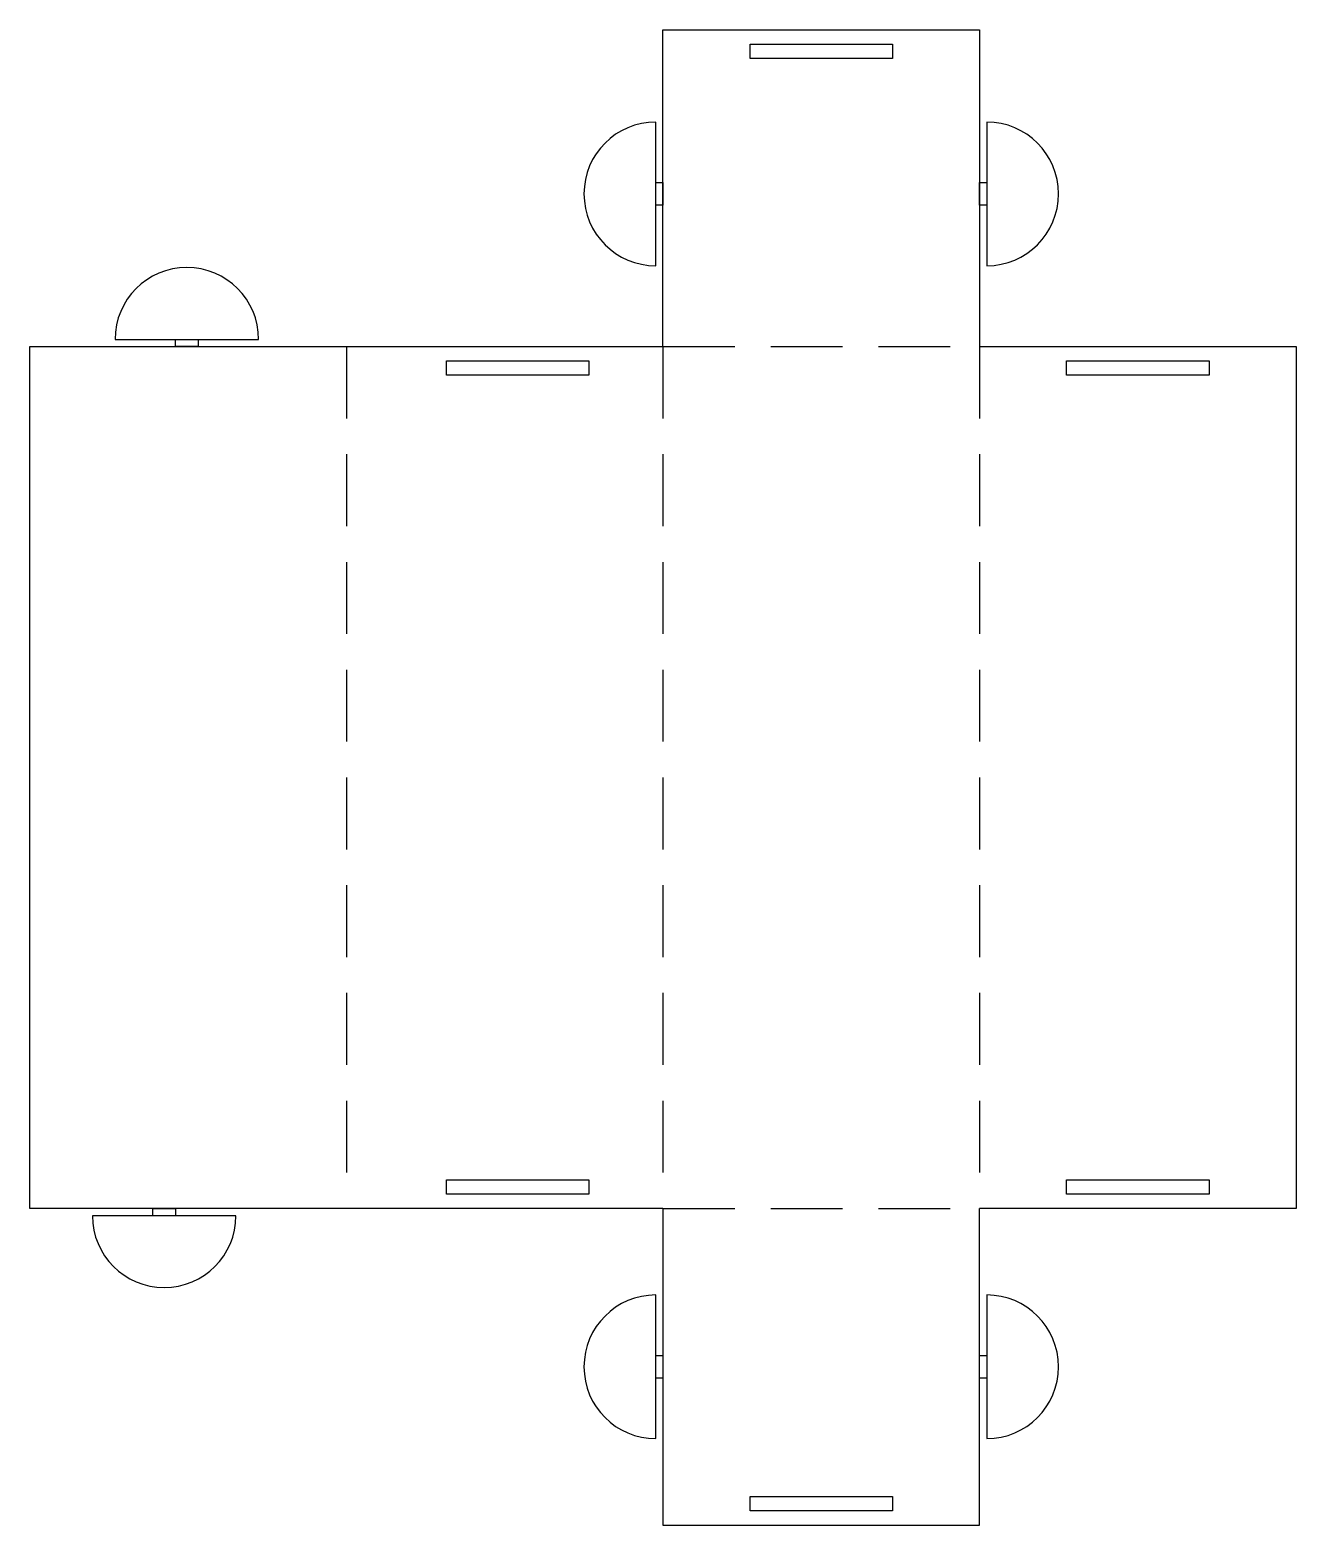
# Model space of a CAD drawing. Header units: inches. Extents: x 22.83 to 27.23, y 6.06 to 11.26.
import ezdxf

# ---------------------------------------------------------------- set-up
doc = ezdxf.new("R2010")
doc.units = ezdxf.units.IN
doc.header["$MEASUREMENT"] = 0
doc.linetypes.add('HIDDEN', pattern=[0.375, 0.25, -0.125])
for name, color, linetype in [('FOLDING', 2, 'HIDDEN'), ('OUTSIDE', 1, 'Continuous'), ('SLOTS', 4, 'Continuous'), ('TABS', 3, 'Continuous')]:
    doc.layers.add(name, color=color, linetype=linetype)

msp = doc.modelspace()

# ---------------------------------------------------------------- linework, layer by layer
at = {"layer": 'FOLDING'}
for p, q in [((23.9287, 10.1575), (23.9287, 7.1575)), ((25.0307, 10.1575), (25.0307, 7.1575)), ((25.0307, 10.1575), (26.1328, 10.1575)), ((26.1328, 10.1575), (26.1328, 7.1575)), ((25.0307, 7.1575), (26.1328, 7.1575))]:
    msp.add_line(p, q, dxfattribs=at)
at = {"layer": 'OUTSIDE'}
for points in [[(25.0307, 10.1575), (25.0307, 11.2595), (26.1328, 11.2595), (26.1328, 10.1575)], [(25.0307, 7.1575), (22.8267, 7.1575), (22.8267, 10.1575), (25.0307, 10.1575)], [(26.1328, 10.1575), (27.2348, 10.1575), (27.2348, 7.1575), (26.1328, 7.1575)], [(25.0307, 7.1575), (25.0307, 6.0555), (26.1328, 6.0555), (26.1328, 7.1575)]]:
    msp.add_lwpolyline(points, dxfattribs=at)
at = {"layer": 'SLOTS'}
for points in [[(25.3338, 11.2095), (25.8298, 11.2095), (25.8298, 11.1595), (25.3338, 11.1595)], [(24.2765, 10.1075), (24.7725, 10.1075), (24.7725, 10.0575), (24.2765, 10.0575)], [(26.4358, 10.1075), (26.9318, 10.1075), (26.9318, 10.0575), (26.4358, 10.0575)], [(24.7725, 7.2075), (24.2765, 7.2075), (24.2765, 7.2575), (24.7725, 7.2575)], [(26.9318, 7.2075), (26.4358, 7.2075), (26.4358, 7.2575), (26.9318, 7.2575)], [(25.8298, 6.1055), (25.3338, 6.1055), (25.3338, 6.1555), (25.8298, 6.1555)]]:
    msp.add_lwpolyline(points, close=True, dxfattribs=at)
at = {"layer": 'TABS'}
for p, q in [((25.0057, 10.4388), (25.0057, 10.9388)), ((26.1578, 10.9388), (26.1578, 10.4388)), ((23.1231, 10.1825), (23.6231, 10.1825)), ((23.5442, 7.1325), (23.0442, 7.1325)), ((25.0057, 6.3565), (25.0057, 6.8565)), ((26.1578, 6.8565), (26.1578, 6.3565))]:
    msp.add_line(p, q, dxfattribs=at)
for points in [[(25.0057, 10.6888), (25.0057, 10.7283), (25.0307, 10.7283), (25.0307, 10.6888)], [(26.1328, 10.6888), (26.1328, 10.7283), (26.1578, 10.7283), (26.1578, 10.6888)], [(25.0307, 10.6888), (25.0307, 10.6492), (25.0057, 10.6492), (25.0057, 10.6888)], [(26.1578, 10.6888), (26.1578, 10.6492), (26.1328, 10.6492), (26.1328, 10.6888)], [(23.3731, 10.1575), (23.3336, 10.1575), (23.3336, 10.1825), (23.3731, 10.1825)], [(23.3731, 10.1825), (23.4126, 10.1825), (23.4126, 10.1575), (23.3731, 10.1575)], [(23.2942, 7.1325), (23.2547, 7.1325), (23.2547, 7.1575), (23.2942, 7.1575)], [(23.2942, 7.1575), (23.3337, 7.1575), (23.3337, 7.1325), (23.2942, 7.1325)], [(25.0057, 6.6065), (25.0057, 6.6461), (25.0307, 6.6461), (25.0307, 6.6065)], [(26.1328, 6.6065), (26.1328, 6.6461), (26.1578, 6.6461), (26.1578, 6.6065)], [(25.0307, 6.6065), (25.0307, 6.567), (25.0057, 6.567), (25.0057, 6.6065)], [(26.1578, 6.6065), (26.1578, 6.567), (26.1328, 6.567), (26.1328, 6.6065)]]:
    msp.add_lwpolyline(points, dxfattribs=at)
for centre, start, end in [((25.0057, 10.6888), 90, 270), ((26.1578, 10.6888), 270, 90), ((23.3731, 10.1825), 0, 180), ((23.2942, 7.1325), 180, 0), ((25.0057, 6.6065), 90, 270), ((26.1578, 6.6065), 270, 90)]:
    msp.add_arc(centre, 0.25, start, end, dxfattribs=at)

doc.saveas('drawing.dxf')
